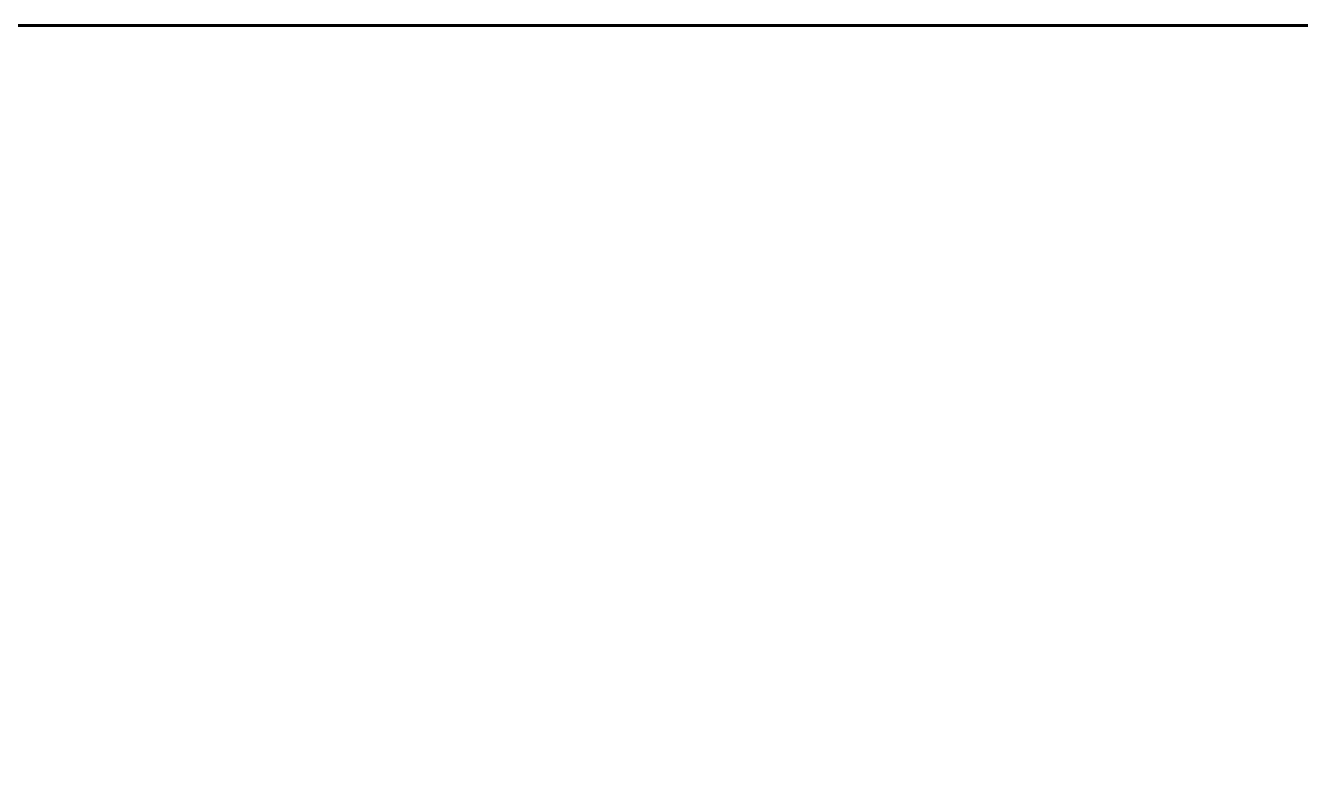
# Model space of a CAD drawing. Header units: inches. Extents: x -4169 to -1846, y 9706 to 12377.
# Drawn here: x -3824.34367 to -3824.33794, y 10352.58599 to 10352.5894 of the extents above; entities that cross this region are included whole.
import ezdxf

# ---------------------------------------------------------------- set-up
doc = ezdxf.new("R2010")
doc.units = ezdxf.units.IN
doc.header["$MEASUREMENT"] = 0
doc.layers.add('A-WALL-PATT-4', color=111, linetype='Continuous', lineweight=9)
doc.layers.add('I-WALL-3', color=2, linetype='Continuous', lineweight=60)

msp = doc.modelspace()

# ---------------------------------------------------------------- hatches: boundary and pattern name
at = {"layer": 'A-WALL-PATT-4'}
h = msp.add_hatch(dxfattribs=at)
h.set_pattern_fill('FP_1', color=256, style=0, pattern_type=2)
h.set_pattern_definition([(0, (0, 0), (20.48, 5.12), [0.845, -14.515, 0.845, -14.515, -81.92]), (0, (0, 0), (20.48, 5.12), [-30.72, 0.845, -29.875, 0.845, -14.515, -35.84]), (0, (0, 0), (20.48, 5.12), [-76.8, 0.845, -9.395, 0.845, -24.755]), (120, (7.68, 2.56), (-14.67405, 15.1762003), [0.845, -14.515, 0.845, -14.515, -81.92]), (120, (7.68, 2.56), (-14.67405, 15.1762003), [-30.72, 0.845, -29.875, 0.845, -14.515, -35.84]), (120, (7.68, 2.56), (-14.67405, 15.1762003), [-76.8, 0.845, -9.395, 0.845, -24.755]), (240, (10.24, 12.8), (-5.80595, -20.2962003), [0.845, -14.515, 0.845, -14.515, -81.92]), (240, (10.24, 12.8), (-5.80595, -20.2962003), [-30.72, 0.845, -29.875, 0.845, -14.515, -35.84]), (240, (10.24, 12.8), (-5.80595, -20.2962003), [-76.8, 0.845, -9.395, 0.845, -24.755])])
h.paths.add_polyline_path([(-3850.8748715, 10351.9643961), (-3813.1075154, 10351.9643961), (-3813.1075154, 10352.5893961), (-3852.4737367, 10352.5893961), (-3852.4737367, 10351.9643961), (-3851.8487367, 10351.9643961)], flags=0)
h.paths.add_polyline_path([(-3505.2987367, 10351.9643961), (-3505.2987367, 10352.5893961), (-3741.1075154, 10352.5893961), (-3741.1075154, 10351.9643961), (-3506.3914346, 10351.9643961)], flags=0)

# ---------------------------------------------------------------- linework, layer by layer
at = {"layer": 'I-WALL-3'}
msp.add_line((-3852.4737367, 10352.5893961), (-3813.1075154, 10352.5893961), dxfattribs=at)

doc.saveas('drawing.dxf')
